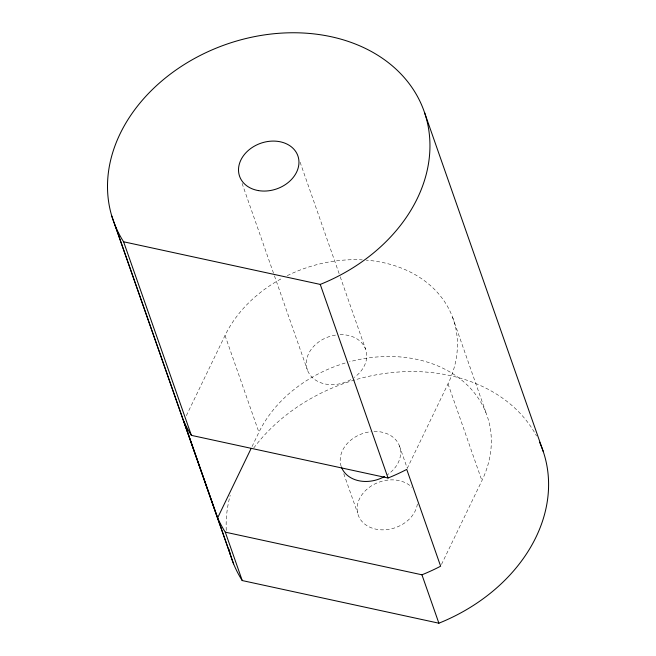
<?xml version="1.0" encoding="UTF-8"?>
<svg xmlns="http://www.w3.org/2000/svg" width="656" height="656" viewBox="0 0 656 656"><rect width="100%" height="100%" fill="white"/><g stroke="black" fill="none" stroke-linecap="round" stroke-linejoin="round"><path stroke-width="0.49" stroke-dasharray="3.28 2.46" d="M186.337 415.707L225.033 335.487A123.566 96.703 -19.3 0 1 282.892 277.873M252.052 446.547L258.931 432.288A123.566 96.703 -19.3 0 1 345.778 362.834M407.171 468.515L448.015 383.842A123.566 96.703 -19.3 0 0 366.245 260.129M441.496 564.422L481.914 480.635A123.566 96.703 -19.3 0 0 464.932 382.899A123.566 96.703 -19.3 0 0 349.525 361.776M343.777 473.763L357.635 513.074M452.583 317.283L486.481 414.075M448.015 383.842L481.914 480.635M300.104 162.221L339.906 275.873M340.243 276.832L365.54 349.074M242.08 183.409L274.118 274.913M274.454 275.873L307.508 370.263M225.033 335.487L258.931 432.288M399.438 445.867L407.105 467.9M226.279 530.483A164.746 128.937 -19.3 0 1 230.207 495.305M253.708 448.056A164.746 128.937 -19.3 0 1 403.76 371.722A164.746 128.937 -19.3 0 1 536.501 435.969M287.246 275.651A123.566 96.703 -19.3 0 1 362.26 259.866M417.388 503.997A30.889 24.174 -19.3 0 1 375.781 529.138A30.889 24.174 -19.3 0 1 363.637 492.549A30.889 24.174 -19.3 0 1 411.829 487.252M374.002 431.476A30.889 24.174 -19.3 0 1 399.799 446.933A30.889 24.174 -19.3 0 1 387.352 474.788M341.136 466.277A30.889 24.174 -19.3 0 1 371.042 431.681M340.103 334.683A30.889 24.174 -19.3 0 1 365.777 349.746A30.889 24.174 -19.3 0 1 354.289 377.413M350.788 379.644A30.889 24.174 -19.3 0 1 307.131 369.139A30.889 24.174 -19.3 0 1 337.143 334.888"/><path stroke-width="0.98" d="M539.593 442.234A164.746 128.937 -19.3 0 1 438.889 623.2L242.236 580.56L225.287 532.155A164.746 128.937 -19.3 0 1 217.653 517.846L251.191 448.327M320.251 284.417A164.746 128.937 -19.3 0 0 419.217 99.802A164.746 128.937 -19.3 0 0 204.639 53.267A164.746 128.937 -19.3 0 0 123.599 241.777L320.251 284.417L388.049 478.011A164.746 128.937 -19.3 0 0 406.736 469.409L440.635 566.202A164.746 128.937 -19.3 0 1 421.939 574.804L225.287 532.155M217.653 517.846L183.754 421.054A164.746 128.937 -19.3 0 0 191.396 435.363L388.049 478.011M424.571 112.635L543.209 451.418M421.939 574.804L438.889 623.2M123.599 241.777L191.396 435.363M114.972 225.106L233.61 563.889M111.791 216.045L230.428 554.828M242.236 580.56A164.746 128.937 -19.3 0 1 228.911 549.17M384.687 476.445A30.889 24.174 -19.3 0 1 341.407 467.056M258.595 190.625A30.889 24.174 -19.3 0 0 298.464 157.858A30.889 24.174 -19.3 0 0 249.141 149.74A30.889 24.174 -19.3 0 0 258.595 190.625"/></g></svg>
